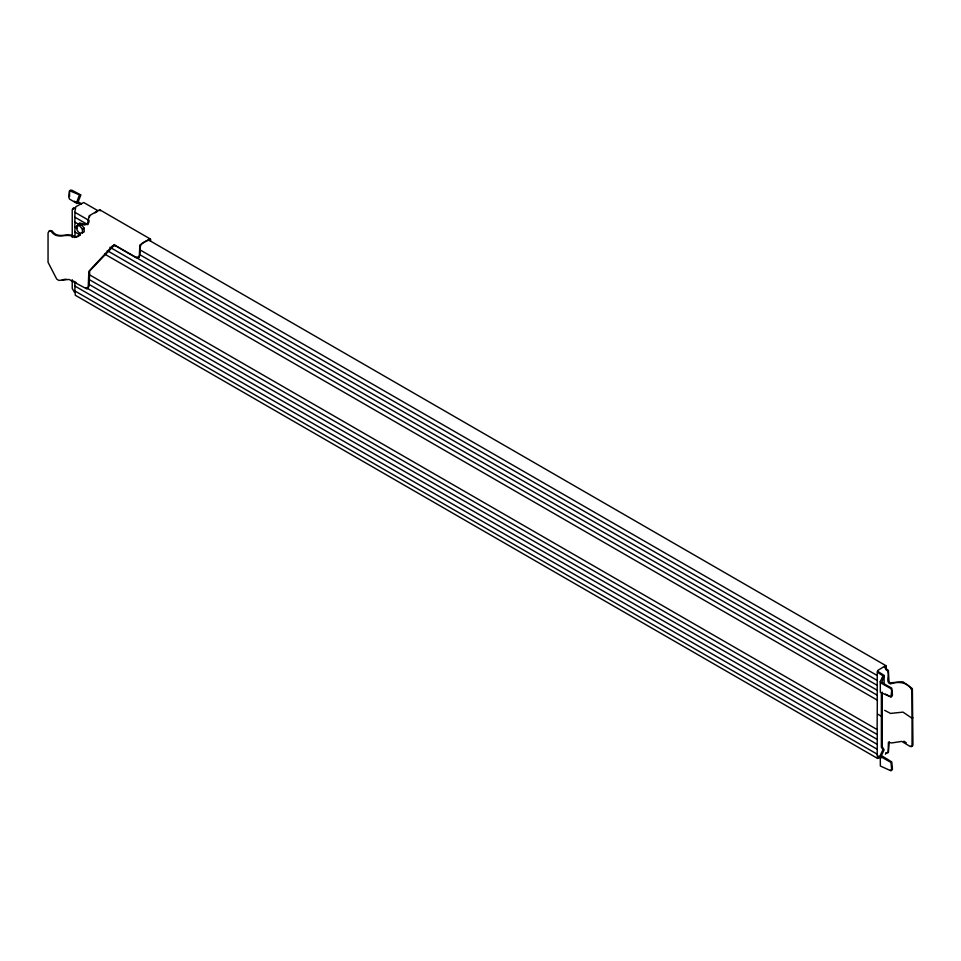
<?xml version="1.0" encoding="UTF-8"?>
<svg xmlns="http://www.w3.org/2000/svg" width="961" height="961" viewBox="0 0 961 961"><rect width="100%" height="100%" fill="white"/><g stroke="black" fill="none" stroke-linecap="round" stroke-linejoin="round"><path stroke-width="1.44" d="M79.859 233.391L78.682 236.286L74.55 237.535C66.898 231.805 57.624 240.755 51.173 231.337L48.987 231.036L48.05 233.151L48.05 262.293L56.699 279.05L58.837 280.42L69.072 279.447L86.838 288.949L88.232 286.57L88.844 271.386L112.593 245.764L115.38 245.692L135.933 257.56L138.312 257.752L139.345 255.59L139.838 245.067L149.135 239.121L150.336 239.001L150.841 240.106M76.88 226.015L76.892 229.703L78.021 231.565L79.655 233.139L82.418 232.898L84.172 231.889L84.172 228.189L81.397 224.754L76.88 226.015L81.397 224.754M84.172 228.189L82.418 229.198L82.418 232.898M89.517 216.994L89.781 216.165M886.27 752.775L885.417 754.241M89.085 221.486L88.244 223.757L85.097 224.442L79.799 222.976L78.526 224.742M888.372 752.571L889.261 741.832M880.276 681.649L881.045 683.067L890.991 688.689L891.664 690.755L890.991 697.073L880.348 692.256L880.276 681.649L882.955 675.871L877.297 672.111M877.525 671.258L884.084 675.331L881.826 682.538L891.772 688.148L892.445 695.139L891.772 696.545L890.15 696.473M880.276 755.418L881.045 756.836L890.991 762.445L891.664 769.425L890.991 770.842L880.348 766.013L880.276 755.418L882.955 749.628L881.369 747.238L881.369 692.653M73.084 209.282L73.733 207.936L75.222 208.044M877.117 675.439L877.597 670.562L885.417 665.733L886.27 666.225L886.27 669.913M877.117 680.364L877.321 675.571L139.813 249.764M877.117 685.277L877.321 680.484L139.813 254.689M877.117 690.202L877.321 685.397L113.806 244.587M877.117 695.115L877.321 690.322L109.902 247.253M877.117 700.028L877.321 695.235L107.296 250.665M877.117 729.531L877.321 700.161L104.701 254.088M877.117 734.456L877.321 729.663L89.097 274.582M877.117 739.369L877.321 734.576L89.097 279.495M877.117 744.294L877.321 739.49L89.097 284.42M877.117 749.208L877.321 744.415L86.49 287.832M877.117 754.121L877.321 749.328L74.79 285.994L75.006 282.666M77.673 225.222L78.946 223.469L84.244 224.934L87.391 224.249L89.157 215.805L99.668 209.738L150.336 239.001M80.496 234.82L75.402 237.055C67.75 231.313 58.477 240.262 52.026 230.844L49.84 230.544M94.995 212.849L97.301 211.516M882.222 715.765L881.369 716.257L877.801 714.203M880.588 757.028L877.597 758.445L75.27 295.231L75.006 291.027M912.95 717.795L912.037 718.251L902.992 712.125L890.511 713.422L884.637 710.323M114.683 244.803L89.697 270.894L89.085 286.078L87.679 288.456L85.685 288.048M62.309 279.771L66.177 279.171M97.986 210.747L83.679 202.495L75.859 206.699L74.79 212.225L89.097 220.489M70.261 190.158L71.859 190.206L80.88 194.951L78.153 201.738L81.541 203.876M890.15 770.229L891.772 770.314L892.445 768.896L891.772 761.917L881.441 755.598L884.12 749.808L882.222 746.745L882.222 692.16M74.369 208.537L72.88 208.429L72.231 209.774L72.231 237.451M136.786 257.067L139.165 257.26C142 247.301 136.306 243.998 149.135 240.106L149.988 240.598M886.006 752.919L887.52 753.064L888.144 751.694L888.408 742.324L891.748 742.949L901.754 741.399L910.079 746.433L911.46 746.649L912.037 745.304L912.037 691.211C909.43 682.178 898.103 680.941 890.511 683.92C884.997 682.49 890.078 674.61 887.52 670.91L886.006 669.324M910.992 745.976L912.373 746.192L912.95 744.847L912.373 688.629L902.775 681.757L889.85 682.851L888.997 681.373L888.372 670.418L884.432 667.427M74.237 201.209L77.805 202.963M77.024 203.492L69.48 199.047L68.784 196.981L69.48 190.686L79.403 194.831L77.108 201.317L77.252 202.266L80.688 204.369M885.393 694.13L888.961 695.884M148.691 240.034L885.994 665.709M87.799 224.658L74.79 217.15L75.006 212.357M78.694 224.321L74.79 222.063L75.006 217.27M77.397 228.478L74.79 226.976L75.006 222.183M79.991 234.904L74.79 231.901L75.006 227.108M75.006 236.935L75.006 232.021M73.565 281.056L75.991 282.45M877.297 755.706L881.153 757.929M903.905 741.171L906.271 742.781M82.418 229.198L79.655 225.763M74.369 292.132L72.231 288.444L72.231 279.711M877.597 758.445L877.321 754.241L74.79 290.907L75.006 286.114M99.668 209.738L100.16 210.843M884.12 676.051L884.12 684.484M69.564 191.539L69.564 196.452"/></g></svg>
